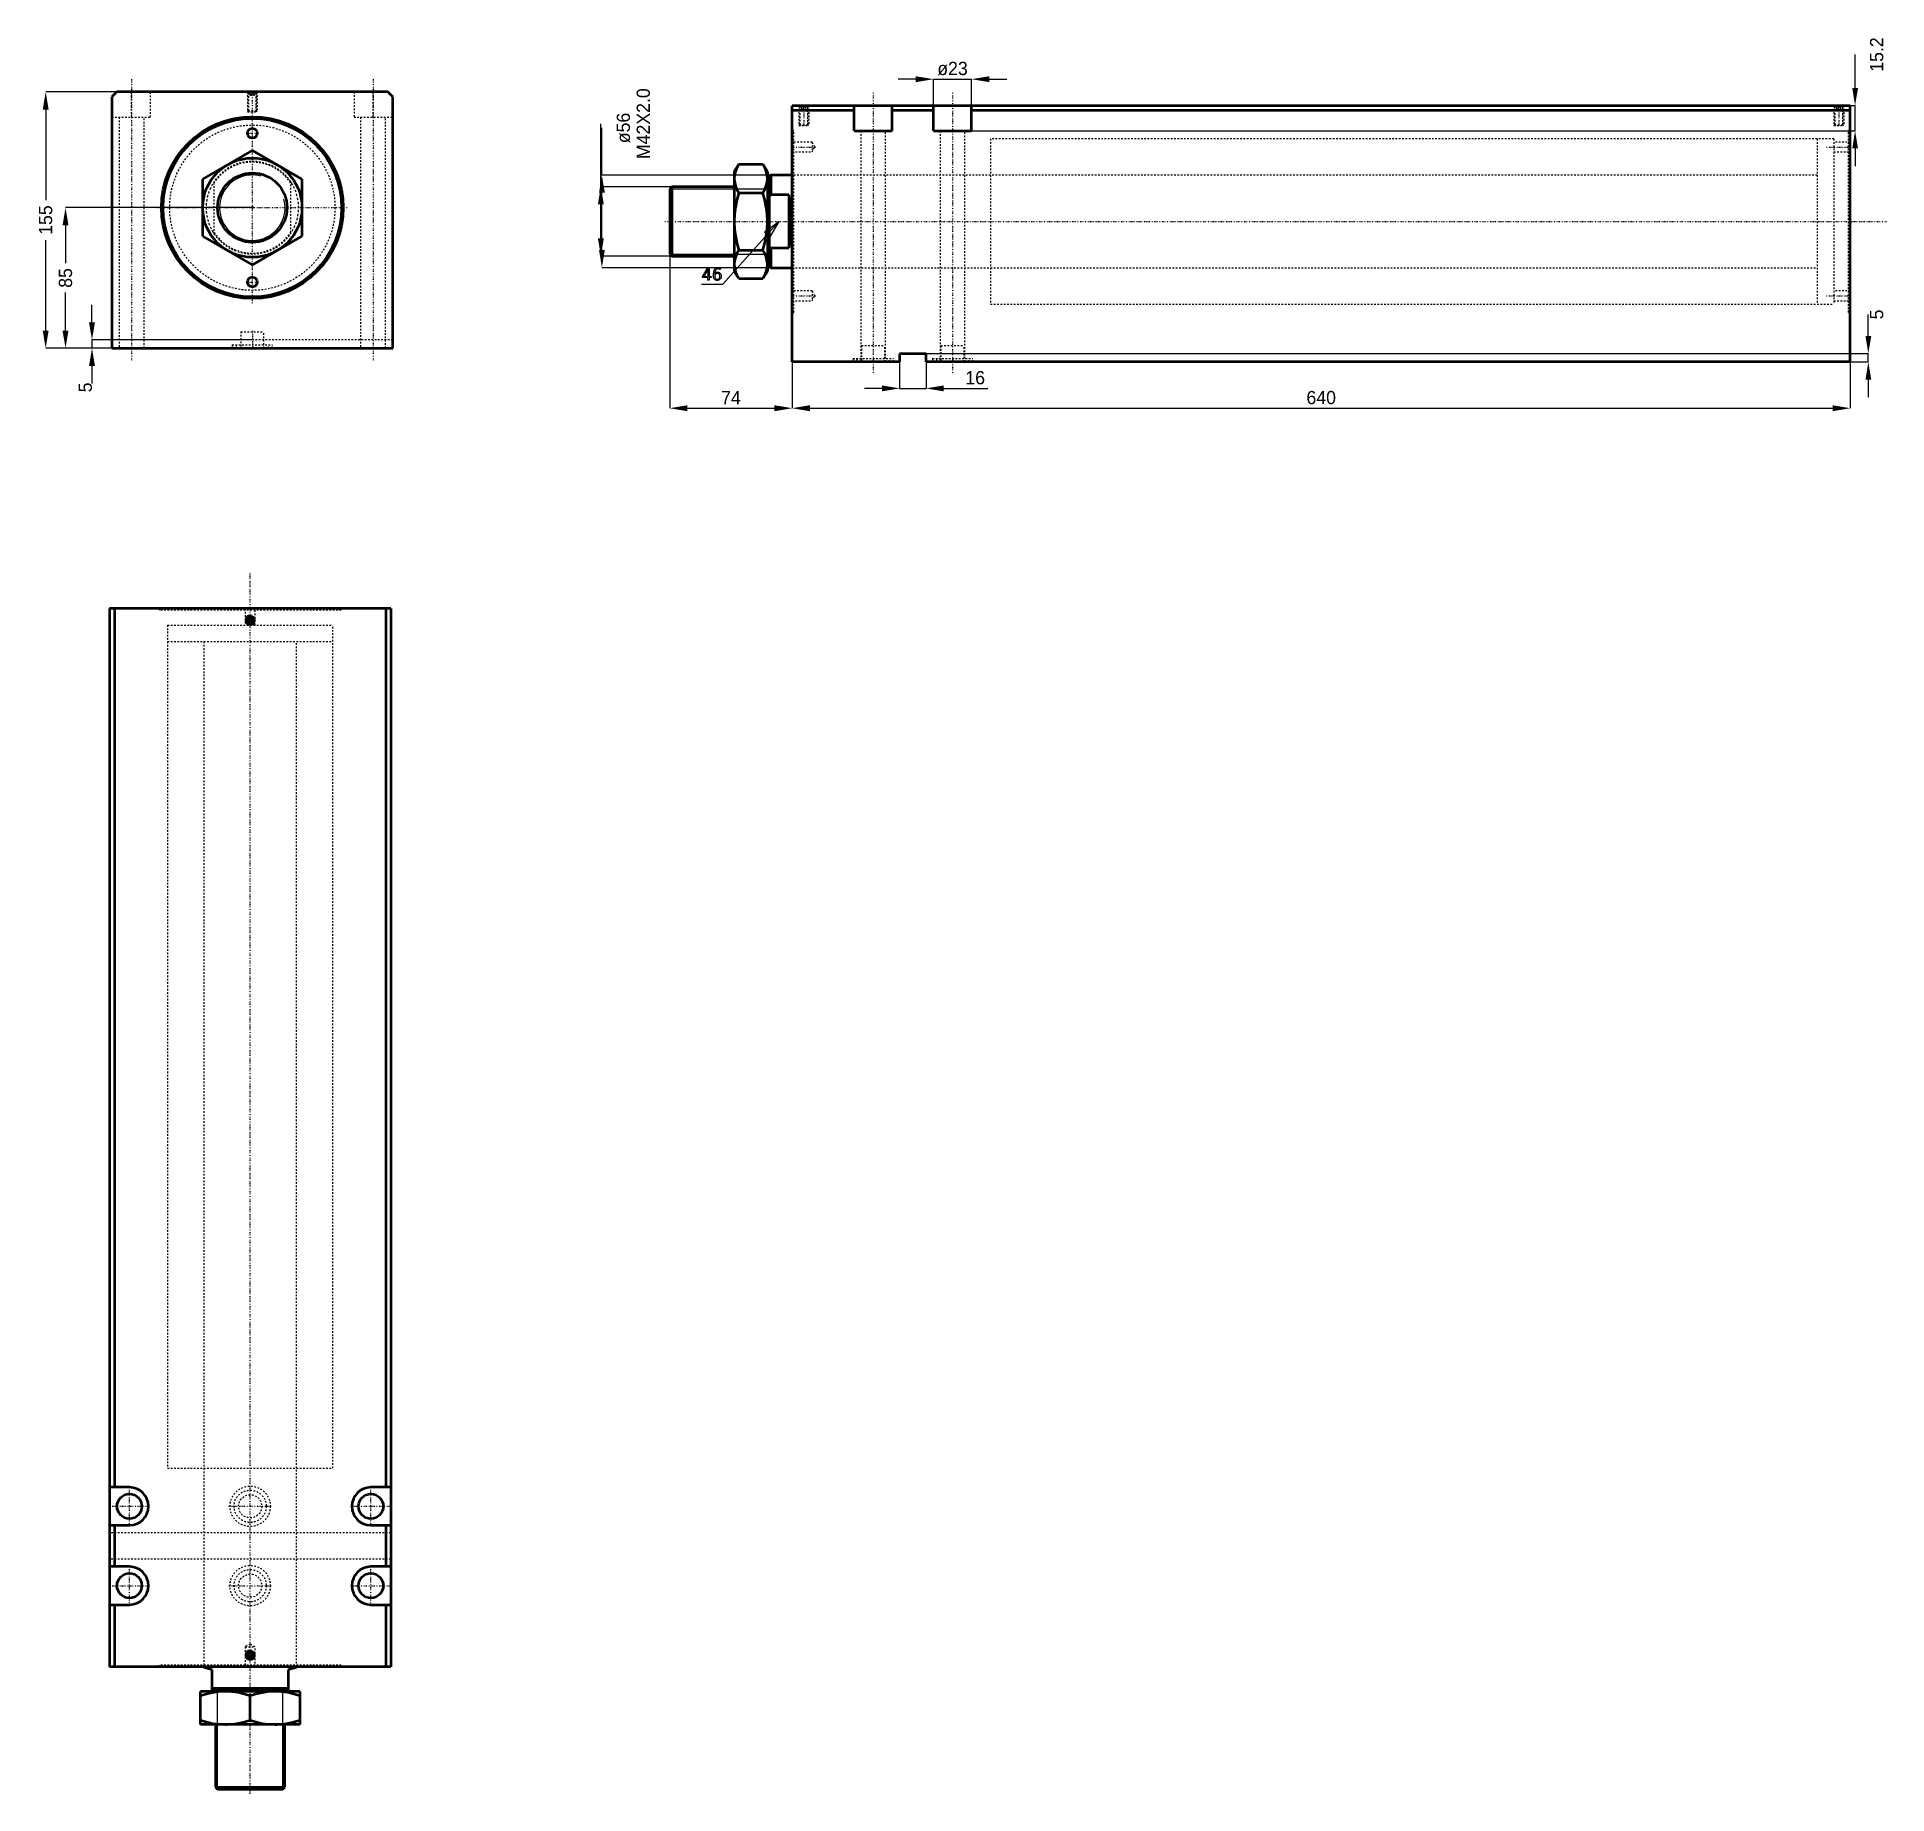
# Model space of a CAD drawing. Header units: millimetres. Extents: x -130 to 989, y -959 to 103.
import ezdxf

# ---------------------------------------------------------------- set-up
doc = ezdxf.new("R2010")
doc.units = ezdxf.units.MM
doc.linetypes.add('Center', pattern=[1.5, 0.45, -0.5, 0.05, -0.5])
doc.linetypes.add('Dashed', pattern=[2, 1, -1])
for name, color, linetype, lineweight in [('2d ConnectionPoints', 7, 'Continuous', 50), ('AM_0', 7, 'Continuous', 50), ('AM_5', 3, 'Continuous', 25), ('AM_7', 7, 'Center', 25), ('AM_9', 6, 'Dashed', 25)]:
    doc.layers.add(name, color=color, linetype=linetype, lineweight=lineweight)
doc.dimstyles.new('ISO-25', dxfattribs={"dimtxt": 2.5, "dimasz": 2.5, "dimexe": 1.25, "dimexo": 0.625, "dimtad": 1, "dimtxsty": 'Standard', "dimcen": 2.5, "dimadec": 0, "dimazin": 0, "dimtfac": 1, "dimtmove": 0, "dimatfit": 3, "dimfxl": 0, "dimarcsym": 0})

# ---------------------------------------------------------------- blocks, each defined once
blk = doc.blocks.new('1_JECX_MF_EXLA_100_500_0_rod__0_in_JECX_MF_160_EXLA_100_500_0__0')
at = {"layer": 'AM_0'}
for p, q in [((-30, 17.3), (0, 34.6)), ((0, 34.6), (30, 17.3)), ((-30, -17.3), (-30, 17.3)), ((30, 17.3), (30, -17.3)), ((0, -34.6), (-30, -17.3)), ((30, -17.3), (0, -34.6))]:
    blk.add_line(p, q, dxfattribs=at)
for radius in [30, 21]:
    blk.add_circle((0, 0), radius, dxfattribs=at)
at = {"layer": 'AM_5'}
blk.add_arc((0, 0), 19.8, 75, 15, dxfattribs=at)
at = {"layer": 'AM_9'}
for p, q in [((-23, -16), (-23, 16)), ((23, 16), (23, -16))]:
    blk.add_line(p, q, dxfattribs=at)
for points in [[(-23, 16), (-24.3, 13.9), (-25.4, 11.7), (-26.3, 9.5), (-27.1, 7.1), (-27.6, 4.8), (-27.9, 2.3), (-28, -0.1), (-27.9, -2.6), (-27.6, -5), (-27, -7.4), (-26.3, -9.7), (-25.3, -11.9), (-24.2, -14.1), (-23, -16)], [(23, -16), (24.3, -13.9), (25.4, -11.7), (26.3, -9.5), (27.1, -7.1), (27.6, -4.8), (27.9, -2.3), (28, 0.1), (27.9, 2.6), (27.6, 5), (27, 7.4), (26.3, 9.7), (25.3, 11.9), (24.2, 14.1), (23, 16)]]:
    blk.add_lwpolyline(points, dxfattribs=at)
blk.add_circle((0, 0), 20.8, dxfattribs=at)
for radius, start, end in [(28, 34.7719, 145.2281), (27.5, 33.2419, 146.7581), (27.5, 213.2419, 326.7581), (28, 214.7719, 325.2281)]:
    blk.add_arc((0, 0), radius, start, end, dxfattribs=at)
blk = doc.blocks.new('2_JECX_MF_EXLA_100_500_0_body__0_in_JECX_MF_160_EXLA_100_500_0__0')
at = {"layer": 'AM_0'}
for p, q in [((-82, 70), (-85, 67)), ((82, 70), (-82, 70)), ((85, 67), (82, 70)), ((-85, 67), (-85, -85)), ((85, -85), (85, 67)), ((-85, -85), (85, -85))]:
    blk.add_line(p, q, dxfattribs=at)
for centre, radius in [((0, 0), 55), ((0, 0), 54), ((0, 45), 3), ((0, -45), 3)]:
    blk.add_circle(centre, radius, dxfattribs=at)
at = {"layer": 'AM_5', "linetype": 'Dashed'}
for p, q in [((-3, 70), (-3, 58)), ((3, 70), (3, 58))]:
    blk.add_line(p, q, dxfattribs=at)
at = {"layer": 'AM_7'}
for p, q in [((-73, 77.8), (-73, -92.7)), ((0, -57.8), (0, 70.6)), ((73, 77.8), (73, -92.7)), ((-3.2, 45), (3.1, 45)), ((-57.8, 0), (57.8, 0)), ((-3.2, -45), (3.1, -45)), ((0, -74.5), (0, -85.5))]:
    blk.add_line(p, q, dxfattribs=at)
at = {"layer": 'AM_9'}
for p, q in [((-73, 54.8), (-73, 70)), ((-61.5, 54.8), (-61.5, 70)), ((-3, 70), (-2.5, 69.5)), ((-2.5, 69.5), (-2.5, 58.5)), ((-2.5, 69.5), (2.5, 69.5)), ((-1.9, 70), (-2.4, 69.5)), ((-2.4, 69.5), (-2.4, 58)), ((-2.4, 69.5), (2.4, 69.5)), ((-1.4, 68), (-1.4, 70)), ((-1.4, 68), (1.4, 68)), ((-0.7, 68), (-0.7, 70)), ((0.7, 68), (0.7, 70)), ((1.4, 68), (1.4, 70)), ((2.4, 69.5), (1.9, 70)), ((2.4, 58), (2.4, 69.5)), ((2.5, 69.5), (3, 70)), ((2.5, 58.5), (2.5, 69.5)), ((61.5, 70), (61.5, 54.8)), ((73, 54.8), (73, 70)), ((-2.5, 58.5), (-3, 58)), ((-3, 58), (3, 58)), ((-2.5, 58.5), (2.5, 58.5)), ((3, 58), (2.5, 58.5)), ((-85, 54.8), (-61.5, 54.8)), ((-80.5, 54.8), (-80.5, -85)), ((-65.5, -85), (-65.5, 54.8)), ((61.5, 54.8), (85, 54.8)), ((65.5, 54.8), (65.5, -85)), ((80.5, -85), (80.5, 54.8)), ((-7, -75), (7, -75)), ((-7, -75), (-7, -85)), ((7, -85), (7, -75)), ((85, -80), (-85, -80)), ((-12.2, -82.9), (12.2, -82.9)), ((-12.2, -82.9), (-12.2, -85)), ((-9.8, -82.9), (-9.8, -85)), ((9.8, -85), (9.8, -82.9)), ((12.2, -85), (12.2, -82.9))]:
    blk.add_line(p, q, dxfattribs=at)
blk.add_circle((0, 0), 50, dxfattribs=at)
blk = doc.blocks.new('*D3')
at = {"layer": 'AM_5', "color": 0, "lineweight": -2}
for p, q in [((-82, 70), (-125, 70)), ((-125, 59.3), (-125, 4.6)), ((-125, -74.3), (-125, -19.6)), ((-85, -85), (-125, -85))]:
    blk.add_line(p, q, dxfattribs=at)
at = {"layer": 'AM_5', "color": 0}
for points in [[(-123.2, 59.3), (-126.8, 59.3), (-125, 70)], [(-126.8, -74.3), (-123.2, -74.3), (-125, -85)]]:
    blk.add_solid(points, dxfattribs=at)
at = {"layer": 'Defpoints', "color": 0}
for p in [(-82, 70), (-125, -85), (-85, -85)]:
    blk.add_point(p, dxfattribs=at)
at = {"layer": 'AM_5', "color": 0, "insert": (-125, -7.5), "char_height": 8, "attachment_point": 5, "rotation": 90}
blk.add_mtext('155', dxfattribs=at)
blk = doc.blocks.new('*D4')
at = {"layer": 'AM_5', "color": 0, "lineweight": -2}
for p, q in [((0, 0), (-113, 0)), ((-113, -10.7), (-113, -33.6)), ((-113, -74.3), (-113, -51.4)), ((-85, -85), (-113, -85))]:
    blk.add_line(p, q, dxfattribs=at)
at = {"layer": 'AM_5', "color": 0}
for points in [[(-111.2, -10.7), (-114.8, -10.7), (-113, 0)], [(-114.8, -74.3), (-111.2, -74.3), (-113, -85)]]:
    blk.add_solid(points, dxfattribs=at)
at = {"layer": 'Defpoints', "color": 0}
for p in [(0, 0), (-113, -85), (-85, -85)]:
    blk.add_point(p, dxfattribs=at)
at = {"layer": 'AM_5', "color": 0, "insert": (-113, -42.5), "char_height": 8, "attachment_point": 5, "rotation": 90}
blk.add_mtext('85', dxfattribs=at)
blk = doc.blocks.new('*D5')
at = {"layer": 'AM_5', "color": 0, "lineweight": -2}
for p, q in [((-97, -69.3), (-97, -58.7)), ((0, -80), (-97, -80)), ((-97, -80), (-97, -85)), ((-85, -85), (-97, -85)), ((-97, -95.7), (-97, -106.3))]:
    blk.add_line(p, q, dxfattribs=at)
at = {"layer": 'AM_5', "color": 0}
for points in [[(-98.8, -69.3), (-95.2, -69.3), (-97, -80)], [(-95.2, -95.7), (-98.8, -95.7), (-97, -85)]]:
    blk.add_solid(points, dxfattribs=at)
at = {"layer": 'Defpoints', "color": 0}
for p in [(-97, -85), (-85, -85), (0, -80)]:
    blk.add_point(p, dxfattribs=at)
at = {"layer": 'AM_5', "color": 0, "insert": (-101, -108.7), "char_height": 8, "attachment_point": 5, "rotation": 90}
blk.add_mtext('5', dxfattribs=at)
blk = doc.blocks.new('1_JECX_MF_EXLA_100_500_0_rod__0_in_JECX_MF_160_EXLA_100_500_0__4')
at = {"layer": 'AM_0'}
for p, q in [((-28, 0), (-28, -0.4)), ((28, -0.4), (28, 0)), ((-23, -2), (-28, -0.4)), ((-23, -14), (-23, -2)), ((28, -0.4), (23, -2)), ((23, -2), (23, -14)), ((30, -15), (-30, -15)), ((-30, -35), (-30, -15)), ((-23, -13), (23, -13)), ((-23, -14), (23, -14)), ((-19.8, -14), (-20.8, -15)), ((0, -32.3), (0, -17.7)), ((20.8, -15), (19.8, -14)), ((30, -15), (30, -35)), ((30, -35), (-30, -35)), ((-21, -35), (-21, -72.8)), ((21, -72.8), (21, -35)), ((-21, -72.8), (21, -72.8)), ((-21, -72.8), (-19.8, -74)), ((-19.8, -74), (19.8, -74)), ((19.8, -74), (21, -72.8))]:
    blk.add_line(p, q, dxfattribs=at)
for points in [[(-15, -15), (-16.1, -15), (-19.6, -15.3), (-23, -15.8), (-26.5, -16.6), (-30, -17.7)], [(0, -17.7), (-3.6, -16.6), (-7.3, -15.7), (-11.2, -15.2), (-15, -15)], [(15, -15), (13.9, -15), (10.4, -15.3), (7, -15.8), (3.5, -16.6), (0, -17.7)], [(30, -17.7), (26.4, -16.6), (22.7, -15.7), (18.8, -15.2), (15, -15)], [(-30, -32.3), (-26.4, -33.4), (-22.7, -34.3), (-18.8, -34.8), (-15, -35)], [(-15, -35), (-13.9, -35), (-10.4, -34.7), (-7, -34.2), (-3.5, -33.4), (0, -32.3)], [(0, -32.3), (3.6, -33.4), (7.3, -34.3), (11.2, -34.8), (15, -35)], [(15, -35), (16.1, -35), (19.6, -34.7), (23, -34.2), (26.5, -33.4), (30, -32.3)]]:
    blk.add_lwpolyline(points, dxfattribs=at)
at = {"layer": 'AM_5'}
for p, q in [((-19.8, -74), (-19.8, -14)), ((19.8, -74), (19.8, -14))]:
    blk.add_line(p, q, dxfattribs=at)
at = {"layer": 'AM_7'}
blk.add_line((0, -77), (0, 662.2), dxfattribs=at)
at = {"layer": 'AM_9'}
for p, q in [((-50, 630), (50, 630)), ((-50, 630), (-50, 620)), ((50, 620), (50, 630)), ((-50, 620), (50, 620)), ((-28, 620), (-28, 0)), ((28, 0), (28, 620))]:
    blk.add_line(p, q, dxfattribs=at)
blk = doc.blocks.new('2_JECX_MF_EXLA_100_500_0_body__0_in_JECX_MF_160_EXLA_100_500_0__4')
at = {"layer": 'AM_0'}
for p, q in [((-85, 640), (-85, 0)), ((85, 640), (-85, 640)), ((-82, 640), (-82, 108.5)), ((82, 640), (82, 108.5)), ((85, 640), (85, 0)), ((-0.7, 634.2), (-1.4, 633)), ((-1.4, 633), (-0.7, 631.8)), ((0.7, 634.2), (-0.7, 634.2)), ((-0.7, 631.8), (0.7, 631.8)), ((1.4, 633), (0.7, 634.2)), ((0.7, 631.8), (1.4, 633)), ((-73, 108.5), (-85, 108.5)), ((85, 108.5), (73, 108.5)), ((-85, 85.5), (-73, 85.5)), ((-82, 85.5), (-82, 60.5)), ((73, 85.5), (85, 85.5)), ((82, 85.5), (82, 60.5)), ((-73, 60.5), (-85, 60.5)), ((85, 60.5), (73, 60.5)), ((-85, 37.5), (-73, 37.5)), ((-82, 37.5), (-82, 0)), ((73, 37.5), (85, 37.5)), ((82, 37.5), (82, 0)), ((85, 0), (-85, 0)), ((-0.7, 8.3), (-1.4, 7)), ((-1.4, 7), (-0.7, 5.8)), ((0.7, 8.3), (-0.7, 8.3)), ((-0.7, 5.8), (0.7, 5.8)), ((1.4, 7), (0.7, 8.3)), ((0.7, 5.8), (1.4, 7))]:
    blk.add_line(p, q, dxfattribs=at)
for centre, radius in [((0, 633), 2.46), ((0, 633), 2.4), ((0, 633), 1.9), ((-73, 97), 7.5), ((73, 97), 7.5), ((-73, 49), 7.5), ((73, 49), 7.5), ((0, 7), 2.46), ((0, 7), 2.4), ((0, 7), 1.9)]:
    blk.add_circle(centre, radius, dxfattribs=at)
for centre, start, end in [((-73, 97), 270, 90), ((73, 97), 90, 270), ((-73, 49), 270, 90), ((73, 49), 90, 270)]:
    blk.add_arc(centre, 11.5, start, end, dxfattribs=at)
at = {"layer": 'AM_5'}
for centre in [(0, 633), (0, 7)]:
    blk.add_arc(centre, 3, 75, 15, dxfattribs=at)
at = {"layer": 'AM_7'}
for p, q in [((-3.2, 633), (3.1, 633)), ((-73, 84.9), (-73, 109.1)), ((73, 84.9), (73, 109.1)), ((-85.1, 97), (-60.9, 97)), ((-12.9, 97), (12.9, 97)), ((60.9, 97), (85.1, 97)), ((-73, 36.9), (-73, 61.1)), ((73, 36.9), (73, 61.1)), ((-85.1, 49), (-60.9, 49)), ((-12.9, 49), (12.9, 49)), ((60.9, 49), (85.1, 49)), ((-3.2, 7), (3.1, 7))]:
    blk.add_line(p, q, dxfattribs=at)
at = {"layer": 'AM_9'}
for p, q in [((-55, 640), (-55, 639)), ((55, 639), (-55, 639)), ((-54, 640), (-54, 639)), ((-3, 640), (-3, 630)), ((3, 630), (3, 640)), ((54, 639), (54, 640)), ((55, 639), (55, 640)), ((-50, 630), (50, 630)), ((-50, 630), (-50, 120)), ((50, 120), (50, 630)), ((-50, 120), (50, 120)), ((-28, 120), (-28, 0)), ((28, 0), (28, 120)), ((85, 81), (-85, 81)), ((85, 65), (-85, 65)), ((0, 13.7), (-3, 12)), ((-3, 12), (-3, 0)), ((-3, 12), (3, 12)), ((3, 12), (0, 13.7)), ((3, 0), (3, 12)), ((55, 1), (-55, 1)), ((-55, 1), (-55, 0)), ((-54, 1), (-54, 0)), ((54, 0), (54, 1)), ((55, 0), (55, 1))]:
    blk.add_line(p, q, dxfattribs=at)
for centre, radius in [((0, 97), 12.2), ((0, 97), 9.75), ((0, 97), 7), ((0, 49), 12.2), ((0, 49), 9.75), ((0, 49), 7)]:
    blk.add_circle(centre, radius, dxfattribs=at)
blk = doc.blocks.new('1_JECX_MF_EXLA_100_500_0_rod__0_in_JECX_MF_160_EXLA_100_500_0__2')
at = {"layer": 'AM_0'}
for p, q in [((-32.3, 34.6), (-35, 30)), ((-32.3, 34.6), (-17.7, 34.6)), ((-15, 30), (-17.7, 34.6)), ((-35, 30), (-35, -30)), ((-15, 30), (-15, -30)), ((-13, 28), (-14, 27.5)), ((-14, 27.5), (-14, -27.5)), ((0, 28), (-13, 28)), ((-13, 28), (-13, 16)), ((-72.8, 21), (-74, 19.8)), ((-74, 19.8), (-74, -19.8)), ((-35, 21), (-72.8, 21)), ((-72.8, 21), (-72.8, -21)), ((-32.3, 17.3), (-17.7, 17.3)), ((-14, 19.8), (-15, 20.8)), ((-13, 16), (-14, 15.1)), ((-2, 16), (-13, 16)), ((-2, 16), (-2, -16)), ((-74, -19.8), (-72.8, -21)), ((-72.8, -21), (-35, -21)), ((-32.3, -17.3), (-17.7, -17.3)), ((-15, -20.8), (-14, -19.8)), ((-14, -15.1), (-13, -16)), ((-13, -16), (-2, -16)), ((-13, -16), (-13, -28)), ((-35, -30), (-32.3, -34.6)), ((-17.7, -34.6), (-15, -30)), ((-14, -27.5), (-13, -28)), ((-13, -28), (0, -28)), ((-32.3, -34.6), (-17.7, -34.6))]:
    blk.add_line(p, q, dxfattribs=at)
for points in [[(-32.3, 34.6), (-33.4, 32.5), (-34.3, 30.4), (-34.8, 28.2), (-35, 26)], [(-15, 26), (-15, 26.6), (-15.3, 28.6), (-15.8, 30.6), (-16.6, 32.6), (-17.7, 34.6)], [(-35, 26), (-35, 25.4), (-34.7, 23.3), (-34.2, 21.3), (-33.4, 19.3), (-32.3, 17.3)], [(-17.7, 17.3), (-16.6, 19.4), (-15.7, 21.6), (-15.2, 23.8), (-15, 26)], [(-32.3, 17.3), (-33.4, 13.1), (-34.3, 8.8), (-34.8, 4.4), (-35, 0)], [(-15, 0), (-15, 0.3), (-15.2, 4.6), (-15.7, 8.8), (-16.6, 13.1), (-17.7, 17.3)], [(-2, -16), (-1.6, -13.9), (-1.2, -11.7), (-0.9, -9.5), (-0.7, -7.1), (-0.5, -4.8), (-0.4, -2.3), (-0.4, 0.1), (-0.4, 2.6), (-0.5, 5), (-0.7, 7.4), (-0.9, 9.7), (-1.2, 11.9), (-1.6, 14.1), (-2, 16)], [(-35, 0), (-35, -0.3), (-34.8, -4.6), (-34.3, -8.8), (-33.4, -13.1), (-32.3, -17.3)], [(-17.7, -17.3), (-16.6, -13.1), (-15.7, -8.8), (-15.2, -4.4), (-15, 0)], [(-32.3, -17.3), (-33.4, -19.4), (-34.3, -21.6), (-34.8, -23.8), (-35, -26)], [(-15, -26), (-15, -25.4), (-15.3, -23.3), (-15.8, -21.3), (-16.6, -19.3), (-17.7, -17.3)], [(-35, -26), (-35, -26.6), (-34.7, -28.6), (-34.2, -30.6), (-33.4, -32.6), (-32.3, -34.6)], [(-17.7, -34.6), (-16.6, -32.5), (-15.7, -30.4), (-15.2, -28.2), (-15, -26)]]:
    blk.add_lwpolyline(points, dxfattribs=at)
at = {"layer": 'AM_5'}
for p, q in [((-74, 19.8), (-14, 19.8)), ((-74, -19.8), (-14, -19.8))]:
    blk.add_line(p, q, dxfattribs=at)
at = {"layer": 'AM_7'}
blk.add_line((-77, 0), (662.2, 0), dxfattribs=at)
at = {"layer": 'AM_9'}
for p, q in [((620, 50), (620, -50)), ((630, 50), (620, 50)), ((630, 50), (630, -50)), ((620, 28), (0, 28)), ((0, -28), (620, -28)), ((620, -50), (630, -50))]:
    blk.add_line(p, q, dxfattribs=at)
blk = doc.blocks.new('2_JECX_MF_EXLA_100_500_0_body__0_in_JECX_MF_160_EXLA_100_500_0__2')
at = {"layer": 'AM_0'}
for p, q in [((0, -85), (0, 70)), ((640, 70), (0, 70)), ((37.5, 54.8), (37.5, 70)), ((60.5, 54.8), (60.5, 70)), ((85.5, 54.8), (85.5, 70)), ((108.5, 54.8), (108.5, 70)), ((640, -85), (640, 70)), ((37.5, 67), (0, 67)), ((85.5, 67), (60.5, 67)), ((640, 67), (108.5, 67)), ((37.5, 54.8), (60.5, 54.8)), ((85.5, 54.8), (108.5, 54.8)), ((65, -85), (0, -85)), ((65, -80), (65, -85)), ((81, -80), (65, -80)), ((81, -85), (81, -80)), ((640, -85), (81, -85))]:
    blk.add_line(p, q, dxfattribs=at)
at = {"layer": 'AM_5', "linetype": 'Dashed'}
for p, q in [((4, 70), (4, 58)), ((10, 70), (10, 58)), ((630, 70), (630, 58)), ((636, 70), (636, 58))]:
    blk.add_line(p, q, dxfattribs=at)
at = {"layer": 'AM_7'}
for p, q in [((7, 70.6), (7, 57.4)), ((49, 77.8), (49, -92.7)), ((97, 77.8), (97, -92.7)), ((633, 70.6), (633, 57.4)), ((-0.7, 45), (14.4, 45)), ((625.6, 45), (640.7, 45)), ((-0.7, -45), (14.4, -45)), ((625.6, -45), (640.7, -45))]:
    blk.add_line(p, q, dxfattribs=at)
at = {"layer": 'AM_9'}
for p, q in [((4, 70), (4.5, 69.5)), ((4.5, 69.5), (4.5, 58.5)), ((4.5, 69.5), (9.5, 69.5)), ((5.1, 70), (4.6, 69.5)), ((4.6, 69.5), (9.4, 69.5)), ((4.6, 69.5), (4.6, 58)), ((5.8, 68), (5.8, 70)), ((5.8, 68), (8.2, 68)), ((7, 68), (7, 70)), ((8.2, 68), (8.2, 70)), ((9.4, 69.5), (8.9, 70)), ((9.4, 58), (9.4, 69.5)), ((9.5, 69.5), (10, 70)), ((9.5, 58.5), (9.5, 69.5)), ((630, 70), (630.5, 69.5)), ((630.5, 69.5), (630.5, 58.5)), ((630.5, 69.5), (635.5, 69.5)), ((631.1, 70), (630.6, 69.5)), ((630.6, 69.5), (635.4, 69.5)), ((630.6, 69.5), (630.6, 58)), ((631.8, 68), (631.8, 70)), ((631.8, 68), (634.2, 68)), ((633, 68), (633, 70)), ((634.2, 68), (634.2, 70)), ((635.4, 69.5), (634.9, 70)), ((635.4, 58), (635.4, 69.5)), ((635.5, 69.5), (636, 70)), ((635.5, 58.5), (635.5, 69.5)), ((4.5, 58.5), (4, 58)), ((4, 58), (10, 58)), ((4.5, 58.5), (9.5, 58.5)), ((10, 58), (9.5, 58.5)), ((630.5, 58.5), (630, 58)), ((630, 58), (636, 58)), ((630.5, 58.5), (635.5, 58.5)), ((636, 58), (635.5, 58.5)), ((1, 55), (0, 55)), ((1, 54), (0, 54)), ((12, 48), (0, 48)), ((1, -55), (1, 55)), ((13.7, 45), (12, 48)), ((12, 48), (12, 42)), ((12, 42), (13.7, 45)), ((41.5, 54.8), (41.5, -85)), ((56.5, -85), (56.5, 54.8)), ((89.5, 54.8), (89.5, -85)), ((104.5, -85), (104.5, 54.8)), ((630, 50), (120, 50)), ((120, 50), (120, -50)), ((630, 50), (630, -50)), ((640, 48), (630, 48)), ((639, -55), (639, 55)), ((640, 55), (639, 55)), ((640, 54), (639, 54)), ((0, 42), (12, 42)), ((630, 42), (640, 42)), ((120, 28), (0, 28)), ((0, -28), (120, -28)), ((12, -42), (0, -42)), ((13.7, -45), (12, -42)), ((12, -42), (12, -48)), ((640, -42), (630, -42)), ((0, -48), (12, -48)), ((0, -54), (1, -54)), ((0, -55), (1, -55)), ((12, -48), (13.7, -45)), ((120, -50), (630, -50)), ((630, -48), (640, -48)), ((639, -54), (640, -54)), ((639, -55), (640, -55)), ((42, -75), (56, -75)), ((42, -75), (42, -85)), ((56, -85), (56, -75)), ((90, -75), (104, -75)), ((90, -75), (90, -85)), ((104, -85), (104, -75)), ((36.8, -82.9), (61.2, -82.9)), ((36.8, -82.9), (36.8, -85)), ((39.2, -82.9), (39.2, -85)), ((58.8, -85), (58.8, -82.9)), ((61.2, -85), (61.2, -82.9)), ((84.8, -82.9), (109.2, -82.9)), ((84.8, -82.9), (84.8, -85)), ((87.3, -82.9), (87.3, -85)), ((106.8, -85), (106.8, -82.9)), ((109.2, -85), (109.2, -82.9))]:
    blk.add_line(p, q, dxfattribs=at)
blk = doc.blocks.new('*D20')
at = {"layer": 'AM_5', "color": 0, "lineweight": -2}
for p, q in [((401.3, 77.7), (390.7, 77.7)), ((412, 61.7), (412, 77.7)), ((412, 77.7), (435, 77.7)), ((435, 61.7), (435, 77.7)), ((445.7, 77.7), (456.3, 77.7))]:
    blk.add_line(p, q, dxfattribs=at)
at = {"layer": 'AM_5', "color": 0}
for points in [[(401.3, 79.5), (401.3, 75.9), (412, 77.7)], [(445.7, 79.5), (445.7, 75.9), (435, 77.7)]]:
    blk.add_solid(points, dxfattribs=at)
at = {"layer": 'Defpoints', "color": 0}
for p in [(435, 77.7), (412, 61.7), (435, 61.7)]:
    blk.add_point(p, dxfattribs=at)
at = {"layer": 'AM_5', "color": 0, "insert": (423.5, 84.1), "char_height": 8, "attachment_point": 5}
blk.add_mtext('ø23', dxfattribs=at)
blk = doc.blocks.new('*D21')
at = {"layer": 'AM_5', "color": 0, "lineweight": -2}
for p, q in [((969.4, 72.4), (969.4, 92.6)), ((435, 61.7), (969.4, 61.7)), ((969.4, 46.5), (969.4, 61.7)), ((435, 46.5), (969.4, 46.5)), ((969.4, 35.8), (969.4, 25.2))]:
    blk.add_line(p, q, dxfattribs=at)
at = {"layer": 'AM_5', "color": 0}
for points in [[(967.7, 72.4), (971.2, 72.4), (969.4, 61.7)], [(967.7, 35.8), (971.2, 35.8), (969.4, 46.5)]]:
    blk.add_solid(points, dxfattribs=at)
at = {"layer": 'Defpoints', "color": 0}
for p in [(435, 61.7), (969.4, 61.7), (435, 46.5)]:
    blk.add_point(p, dxfattribs=at)
at = {"layer": 'AM_5', "color": 0, "insert": (982.5, 92.6), "char_height": 8, "attachment_point": 5, "rotation": 90}
blk.add_mtext('15.2', dxfattribs=at)
blk = doc.blocks.new('*D22')
at = {"layer": 'AM_5', "color": 0, "lineweight": -2}
for p, q in [((326.5, -93.3), (326.5, -121.3)), ((966.5, -93.3), (966.5, -121.3)), ((337.2, -121.3), (955.8, -121.3))]:
    blk.add_line(p, q, dxfattribs=at)
at = {"layer": 'AM_5', "color": 0}
for points in [[(337.2, -119.5), (337.2, -123.1), (326.5, -121.3)], [(955.8, -119.5), (955.8, -123.1), (966.5, -121.3)]]:
    blk.add_solid(points, dxfattribs=at)
at = {"layer": 'Defpoints', "color": 0}
for p in [(326.5, -93.3), (966.5, -93.3), (966.5, -121.3)]:
    blk.add_point(p, dxfattribs=at)
at = {"layer": 'AM_5', "color": 0, "insert": (646.5, -114.9), "char_height": 8, "attachment_point": 5}
blk.add_mtext('640', dxfattribs=at)
blk = doc.blocks.new('*D23')
at = {"layer": 'AM_5', "color": 0, "lineweight": -2}
for p, q in [((252.5, -8.3), (252.5, -121.3)), ((326.5, -93.3), (326.5, -121.3)), ((263.2, -121.3), (315.8, -121.3))]:
    blk.add_line(p, q, dxfattribs=at)
at = {"layer": 'AM_5', "color": 0}
for points in [[(263.2, -119.5), (263.2, -123.1), (252.5, -121.3)], [(315.8, -119.5), (315.8, -123.1), (326.5, -121.3)]]:
    blk.add_solid(points, dxfattribs=at)
at = {"layer": 'Defpoints', "color": 0}
for p in [(252.5, -8.3), (326.5, -93.3), (326.5, -121.3)]:
    blk.add_point(p, dxfattribs=at)
at = {"layer": 'AM_5', "color": 0, "insert": (289.5, -114.9), "char_height": 8, "attachment_point": 5}
blk.add_mtext('74', dxfattribs=at)
blk = doc.blocks.new('*D24')
at = {"layer": 'AM_5', "color": 0, "lineweight": -2}
for p, q in [((211.4, 19.7), (211.4, 48.2)), ((313.5, 19.7), (211.4, 19.7)), ((211.4, -25.6), (211.4, 9)), ((313.5, -36.3), (211.4, -36.3))]:
    blk.add_line(p, q, dxfattribs=at)
at = {"layer": 'AM_5', "color": 0}
for points in [[(209.7, 9), (213.2, 9), (211.4, 19.7)], [(209.7, -25.6), (213.2, -25.6), (211.4, -36.3)]]:
    blk.add_solid(points, dxfattribs=at)
at = {"layer": 'Defpoints', "color": 0}
for p in [(211.4, 19.7), (313.5, 19.7), (313.5, -36.3)]:
    blk.add_point(p, dxfattribs=at)
at = {"layer": 'AM_5', "color": 0, "insert": (224.5, 48.2), "char_height": 8, "attachment_point": 5, "rotation": 90}
blk.add_mtext('ø56', dxfattribs=at)
blk = doc.blocks.new('*D25')
at = {"layer": 'AM_5', "color": 0, "lineweight": -2}
for p, q in [((210.8, 12.7), (210.8, 50.8)), ((253.7, 12.7), (210.8, 12.7)), ((210.8, -18.6), (210.8, 2)), ((253.5, -29.3), (210.8, -29.3))]:
    blk.add_line(p, q, dxfattribs=at)
at = {"layer": 'AM_5', "color": 0}
for points in [[(209, 2), (212.6, 2), (210.8, 12.7)], [(209, -18.6), (212.6, -18.6), (210.8, -29.3)]]:
    blk.add_solid(points, dxfattribs=at)
at = {"layer": 'Defpoints', "color": 0}
for p in [(210.8, 12.7), (253.7, 12.7), (253.5, -29.3)]:
    blk.add_point(p, dxfattribs=at)
at = {"layer": 'AM_5', "color": 0, "insert": (236.5, 50.8), "char_height": 8, "attachment_point": 5, "rotation": 90}
blk.add_mtext('M42X2.0', dxfattribs=at)
blk = doc.blocks.new('*D26')
at = {"layer": 'AM_5', "color": 0, "lineweight": -2}
for p, q in [((391.5, -88.3), (391.5, -109.3)), ((407.5, -93.3), (407.5, -109.3)), ((380.8, -109.3), (370.2, -109.3)), ((391.5, -109.3), (407.5, -109.3)), ((418.2, -109.3), (444.9, -109.3))]:
    blk.add_line(p, q, dxfattribs=at)
at = {"layer": 'AM_5', "color": 0}
for points in [[(380.8, -107.5), (380.8, -111.1), (391.5, -109.3)], [(418.2, -107.5), (418.2, -111.1), (407.5, -109.3)]]:
    blk.add_solid(points, dxfattribs=at)
at = {"layer": 'Defpoints', "color": 0}
for p in [(391.5, -88.3), (407.5, -93.3), (407.5, -109.3)]:
    blk.add_point(p, dxfattribs=at)
at = {"layer": 'AM_5', "color": 0, "insert": (437.2, -102.9), "char_height": 8, "attachment_point": 5}
blk.add_mtext('16', dxfattribs=at)
blk = doc.blocks.new('*D27')
at = {"layer": 'AM_5', "color": 0, "lineweight": -2}
for p, q in [((977.4, -77.6), (977.4, -64.6)), ((391.5, -88.3), (977.4, -88.3)), ((977.4, -93.3), (977.4, -88.3)), ((407.5, -93.3), (977.4, -93.3)), ((977.4, -104), (977.4, -114.6))]:
    blk.add_line(p, q, dxfattribs=at)
at = {"layer": 'AM_5', "color": 0}
for points in [[(975.7, -77.6), (979.2, -77.6), (977.4, -88.3)], [(975.7, -104), (979.2, -104), (977.4, -93.3)]]:
    blk.add_solid(points, dxfattribs=at)
at = {"layer": 'Defpoints', "color": 0}
for p in [(391.5, -88.3), (407.5, -93.3), (977.4, -93.3)]:
    blk.add_point(p, dxfattribs=at)
at = {"layer": 'AM_5', "color": 0, "insert": (982.5, -64.6), "char_height": 8, "attachment_point": 5, "rotation": 90}
blk.add_mtext('5', dxfattribs=at)

msp = doc.modelspace()

# ---------------------------------------------------------------- linework, layer by layer
at = {"layer": '2d ConnectionPoints'}
for p in [(0, 0), (326.514, -8.315), (-1.313, -882.443)]:
    msp.add_point(p, dxfattribs=at)
at = {"layer": 'AM_5'}
for p, q in [((284.514, -46.315), (318.514, -8.315)), ((271.714, -46.315), (284.514, -46.315))]:
    msp.add_line(p, q, dxfattribs=at)
for points in [[(318.514, -8.315), (312.992, -17.687), (309.812, -14.842), (318.514, -8.315)], [(275.594, -42.251), (272.224, -42.251), (272.224, -41.575), (275.292, -36.375), (276.322, -36.375), (276.322, -41.549), (277.445, -41.549), (277.445, -42.251), (276.322, -42.251), (276.322, -43.915), (275.594, -43.915), (275.594, -42.251)], [(275.604, -41.549), (275.604, -37.249), (273.118, -41.549), (275.604, -41.549)], [(281.26, -43.977), (281.26, -43.977), (280.908, -43.961), (280.439, -43.875), (280.439, -43.875), (280.042, -43.716), (279.817, -43.569), (279.817, -43.569), (279.621, -43.394), (279.375, -43.087), (279.375, -43.087), (279.186, -42.726), (279.092, -42.456), (279.092, -42.456), (279.019, -42.163), (278.94, -41.678), (278.94, -41.678), (278.897, -41.141), (278.889, -40.753), (278.889, -40.753), (278.914, -39.957), (279.046, -38.897), (279.046, -38.897), (279.29, -37.998), (279.516, -37.488), (279.516, -37.488), (279.795, -37.061), (280.322, -36.599), (280.322, -36.599), (280.979, -36.35), (281.489, -36.302), (281.489, -36.302), (281.734, -36.31), (282.07, -36.348), (282.07, -36.348), (282.368, -36.419), (282.545, -36.484), (282.545, -36.484), (282.709, -36.562), (282.939, -36.696), (282.939, -36.696), (283.149, -36.852), (283.278, -36.968), (282.706, -37.436), (282.706, -37.436), (282.632, -37.35), (282.5, -37.235), (282.5, -37.235), (282.343, -37.136), (282.225, -37.08), (282.225, -37.08), (282.097, -37.032), (281.886, -36.98), (281.886, -36.98), (281.655, -36.952), (281.489, -36.947), (281.489, -36.947), (281.227, -36.967), (280.878, -37.074), (280.878, -37.074), (280.582, -37.273), (280.415, -37.457), (280.415, -37.457), (280.27, -37.667), (280.088, -38.009), (280.088, -38.009), (279.95, -38.38), (279.882, -38.645), (279.882, -38.645), (279.828, -38.922), (279.759, -39.358), (279.759, -39.358), (279.706, -39.819), (279.68, -40.14), (279.68, -40.14), (279.796, -39.916), (279.992, -39.623), (279.992, -39.623), (280.215, -39.381), (280.379, -39.248), (280.379, -39.248), (280.554, -39.139), (280.837, -39.02), (280.837, -39.02), (281.145, -38.956), (281.364, -38.944), (281.364, -38.944), (281.622, -38.958), (281.986, -39.034), (281.986, -39.034), (282.321, -39.175), (282.529, -39.305), (282.529, -39.305), (282.722, -39.459), (282.976, -39.726), (282.976, -39.726), (283.188, -40.035), (283.307, -40.265), (283.307, -40.265), (283.405, -40.507), (283.511, -40.883), (283.511, -40.883), (283.569, -41.275), (283.58, -41.544), (283.58, -41.544), (283.568, -41.824), (283.505, -42.221), (283.505, -42.221), (283.388, -42.587), (283.281, -42.815), (283.281, -42.815), (283.152, -43.027), (282.924, -43.307), (282.924, -43.307), (282.654, -43.542), (282.451, -43.673), (282.451, -43.673), (282.234, -43.783), (281.888, -43.901), (281.888, -43.901), (281.519, -43.965), (281.26, -43.977)], [(281.271, -43.322), (281.271, -43.322), (281.458, -43.313), (281.717, -43.265), (281.717, -43.265), (281.95, -43.176), (282.09, -43.093), (282.09, -43.093), (282.217, -42.995), (282.384, -42.82), (282.384, -42.82), (282.522, -42.613), (282.597, -42.456), (282.597, -42.456), (282.659, -42.288), (282.725, -42.016), (282.725, -42.016), (282.762, -41.722), (282.768, -41.513), (282.768, -41.513), (282.762, -41.317), (282.728, -41.038), (282.728, -41.038), (282.665, -40.777), (282.607, -40.613), (282.607, -40.613), (282.536, -40.46), (282.406, -40.254), (282.406, -40.254), (282.246, -40.079), (282.124, -39.979), (282.124, -39.979), (281.989, -39.894), (281.765, -39.803), (281.765, -39.803), (281.515, -39.754), (281.333, -39.745), (281.333, -39.745), (281.145, -39.755), (280.881, -39.807), (280.881, -39.807), (280.641, -39.904), (280.493, -39.994), (280.493, -39.994), (280.357, -40.101), (280.178, -40.289), (280.178, -40.289), (280.028, -40.508), (279.945, -40.673), (279.945, -40.673), (279.876, -40.849), (279.8, -41.129), (279.8, -41.129), (279.76, -41.428), (279.752, -41.637), (279.752, -41.637), (279.759, -41.829), (279.797, -42.1), (279.797, -42.1), (279.866, -42.351), (279.929, -42.508), (279.929, -42.508), (280.006, -42.655), (280.147, -42.849), (280.147, -42.849), (280.317, -43.014), (280.447, -43.106), (280.447, -43.106), (280.589, -43.184), (280.823, -43.268), (280.823, -43.268), (281.083, -43.314), (281.271, -43.322)]]:
    msp.add_lwpolyline(points, dxfattribs=at)

# ---------------------------------------------------------------- block references
for name, p in [('2_JECX_MF_EXLA_100_500_0_body__0_in_JECX_MF_160_EXLA_100_500_0__0', (0, 0)), ('2_JECX_MF_EXLA_100_500_0_body__0_in_JECX_MF_160_EXLA_100_500_0__2', (326.514, -8.315)), ('1_JECX_MF_EXLA_100_500_0_rod__0_in_JECX_MF_160_EXLA_100_500_0__0', (0, 0)), ('1_JECX_MF_EXLA_100_500_0_rod__0_in_JECX_MF_160_EXLA_100_500_0__2', (326.514, -8.315)), ('1_JECX_MF_EXLA_100_500_0_rod__0_in_JECX_MF_160_EXLA_100_500_0__4', (-1.313, -882.443)), ('2_JECX_MF_EXLA_100_500_0_body__0_in_JECX_MF_160_EXLA_100_500_0__4', (-1.313, -882.443))]:
    msp.add_blockref(name, p)

# ---------------------------------------------------------------- dimensions: what is measured, and where the dimension line sits
for base, p1, p2, text, picture, middle in [((969.448, 61.685), (435.014, 46.485), (435.014, 61.685), '15.2', '*D21', (982.514, 92.618)), ((-125, -85), (-82, 70), (-85, -85), '155', '*D3', (-125, -7.5)), ((210.781, 12.685), (253.514, -29.315), (253.741, 12.685), 'M42X2.0', '*D25', (236.514, 50.818)), ((211.448, 19.685), (313.514, -36.315), (313.514, 19.685), 'ø56', '*D24', (224.514, 48.218)), ((-113, -85), (0, 0), (-85, -85), '85', '*D4', (-113, -42.5)), ((-97, -85), (0, -80), (-85, -85), '5', '*D5', (-101, -108.733)), ((977.448, -93.315), (391.514, -88.315), (407.514, -93.315), '5', '*D27', (982.514, -64.582))]:
    dim = msp.add_linear_dim(base=base, p1=p1, p2=p2, angle=90, text=text, dimstyle='ISO-25', override={"dimtxt": 8, "dimasz": 10.666667, "dimexe": 0, "dimexo": 0, "dimgap": 2.4}, dxfattribs=at)
    dim.commit()
    dim.dimension.update_dxf_attribs({"geometry": picture, "text_midpoint": middle, "dimtype": 160, "text_rotation": 90})
for base, p1, p2, text, picture, middle in [((435.014, 77.685), (412.014, 61.685), (435.014, 61.685), 'ø23', '*D20', (423.514, 77.685)), ((326.514, -121.315), (252.514, -8.315), (326.514, -93.315), '74', '*D23', (289.514, -121.315)), ((407.514, -109.315), (391.514, -88.315), (407.514, -93.315), '16', '*D26', (437.152, -109.315)), ((966.514, -121.315), (326.514, -93.315), (966.514, -93.315), '640', '*D22', (646.514, -121.315))]:
    dim = msp.add_linear_dim(base=base, p1=p1, p2=p2, text=text, dimstyle='ISO-25', override={"dimtxt": 8, "dimasz": 10.666667, "dimexe": 0, "dimexo": 0, "dimgap": 2.4}, dxfattribs=at)
    dim.commit()
    dim.dimension.update_dxf_attribs({"geometry": picture, "text_midpoint": middle, "dimtype": 160})

doc.saveas('drawing.dxf')
